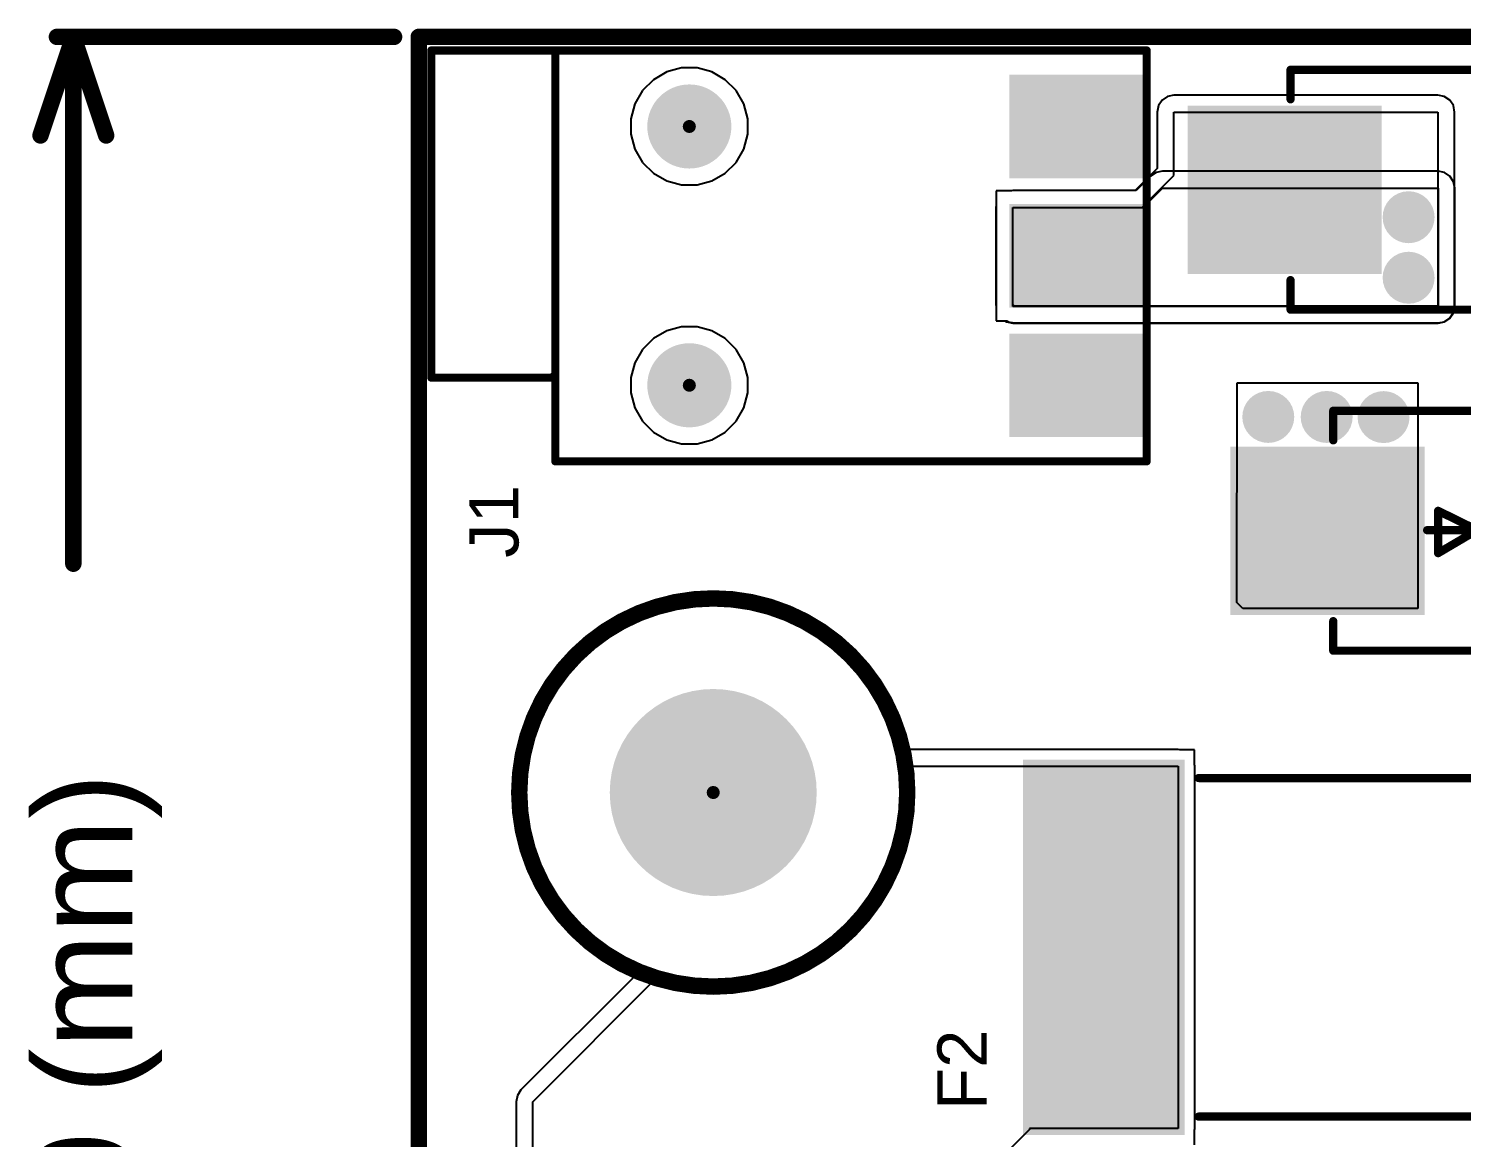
# Model space of a CAD drawing. Header units: inches. Extents: x -0.24 to 5.71, y -0.19 to 1.19.
# Drawn here: x -0.237 to 0.635, y 0.518 to 1.193 of the extents above; entities that cross this region are included whole.
import ezdxf

# ---------------------------------------------------------------- set-up
doc = ezdxf.new("R2010")
doc.units = ezdxf.units.IN
doc.header["$MEASUREMENT"] = 0
for name, color, linetype in [('Board Outline', 216, 'Continuous'), ('Bottom Layer', 5, 'Continuous'), ('Bottom Solder', 6, 'Continuous'), ('Multi-Layer', 9, 'Continuous'), ('Pad Holes', 156, 'Continuous'), ('Top Layer', 1, 'Continuous'), ('Top Overlay', 2, 'Continuous'), ('Top Paste', 8, 'Continuous'), ('Top Solder', 216, 'Continuous'), ('Via Holes', 16, 'Continuous')]:
    doc.layers.add(name, color=color, linetype=linetype)
doc.styles.add('Arial', font='', dxfattribs={"height": 0.2})
doc.styles.get('Arial').set_extended_font_data('Arial')

# ---------------------------------------------------------------- blocks, each defined once
blk = doc.blocks.new('DC_003A_3_5A_1_3_2')
at = {"layer": 'Bottom Layer'}
for points in [[(0.07875, 0.04921), (0.07875, 0.10827), (0.15749, 0.10827), (0.15749, 0.04921)], [(0.07875, -0.02953), (0.07875, 0.02953), (0.15749, 0.02953), (0.15749, -0.02953)], [(0.07875, -0.10827), (0.07875, -0.04921), (0.15749, -0.04921), (0.15749, -0.10827)]]:
    blk.add_hatch(color=5, dxfattribs=at).paths.add_polyline_path(points)
at = {"layer": 'Bottom Solder'}
for points in [[(0.07678, 0.04724), (0.07678, 0.11024), (0.15946, 0.11024), (0.15946, 0.04724)], [(0.07678, -0.0315), (0.07678, 0.0315), (0.15946, 0.0315), (0.15946, -0.0315)], [(0.07678, -0.11024), (0.07678, -0.04724), (0.15946, -0.04724), (0.15946, -0.11024)]]:
    blk.add_hatch(color=6, dxfattribs=at).paths.add_polyline_path(points)
h = blk.add_hatch(color=6, dxfattribs=at)
edge = h.paths.add_edge_path()
edge.add_arc((-0.11811, 0.07874), 0.004, 0, 360)
h = blk.add_hatch(color=6, dxfattribs=at)
edge = h.paths.add_edge_path()
edge.add_arc((-0.11811, -0.07874), 0.004, 0, 360)
at = {"layer": 'Multi-Layer'}
for points in [[(0.07875, 0.04921), (0.07875, 0.10827), (0.15749, 0.10827), (0.15749, 0.04921)], [(0.07875, -0.02953), (0.07875, 0.02953), (0.15749, 0.02953), (0.15749, -0.02953)], [(0.07875, -0.10827), (0.07875, -0.04921), (0.15749, -0.04921), (0.15749, -0.10827)]]:
    blk.add_hatch(color=9, dxfattribs=at).paths.add_polyline_path(points)
at = {"layer": 'Pad Holes'}
h = blk.add_hatch(color=7, dxfattribs=at)
edge = h.paths.add_edge_path()
edge.add_arc((-0.11811, 0.07874), 0.02559, 0, 360)
for points in [[(0.14173, 0.06299), (0.09449, 0.06299), (0.09449, 0.09449), (0.14173, 0.09449)], [(0.14173, -0.01575), (0.09449, -0.01575), (0.09449, 0.01575), (0.14173, 0.01575)], [(0.14173, -0.09449), (0.09449, -0.09449), (0.09449, -0.06299), (0.14173, -0.06299)]]:
    blk.add_hatch(color=7, dxfattribs=at).paths.add_polyline_path(points)
h = blk.add_hatch(color=7, dxfattribs=at)
edge = h.paths.add_edge_path()
edge.add_arc((-0.11811, -0.07874), 0.02559, 0, 360)
at = {"layer": 'Top Layer'}
for points in [[(0.07875, 0.04921), (0.07875, 0.10827), (0.15749, 0.10827), (0.15749, 0.04921)], [(0.07875, -0.02953), (0.07875, 0.02953), (0.15749, 0.02953), (0.15749, -0.02953)], [(0.07875, -0.10827), (0.07875, -0.04921), (0.15749, -0.04921), (0.15749, -0.10827)]]:
    blk.add_hatch(color=1, dxfattribs=at).paths.add_polyline_path(points)
at = {"layer": 'Top Solder'}
for points in [[(0.07678, 0.04724), (0.07678, 0.11024), (0.15946, 0.11024), (0.15946, 0.04724)], [(0.07678, -0.0315), (0.07678, 0.0315), (0.15946, 0.0315), (0.15946, -0.0315)], [(0.07678, -0.11024), (0.07678, -0.04724), (0.15946, -0.04724), (0.15946, -0.11024)]]:
    blk.add_hatch(color=216, dxfattribs=at).paths.add_polyline_path(points)
h = blk.add_hatch(color=216, dxfattribs=at)
edge = h.paths.add_edge_path()
edge.add_arc((-0.11811, 0.07874), 0.004, 0, 360)
h = blk.add_hatch(color=216, dxfattribs=at)
edge = h.paths.add_edge_path()
edge.add_arc((-0.11811, -0.07874), 0.004, 0, 360)
at = {"layer": 'Top Overlay'}
for points in [[(-0.27518, 0.125, 0.005, 0.005, 0), (0.16031, 0.125, 0.005, 0.005, 0)], [(-0.27518, -0.07408, 0.005, 0.005, 0), (-0.27518, 0.125, 0.005, 0.005, 0)], [(-0.19969, -0.125, 0.005, 0.005, 0), (-0.19969, 0.125, 0.005, 0.005, 0)], [(0.16031, -0.125, 0.005, 0.005, 0), (0.16031, 0.125, 0.005, 0.005, 0)], [(-0.27518, -0.07408, 0.005, 0.005, 0), (-0.20185, -0.07408, 0.005, 0.005, 0)], [(-0.20185, -0.07408, 0.005, 0.005, 0), (-0.20148, -0.07371, 0.005, 0.005, 0)], [(-0.19969, -0.125, 0.005, 0.005, 0), (0.16031, -0.125, 0.005, 0.005, 0)]]:
    blk.add_lwpolyline(points, format="xyseb", dxfattribs=at)
for points in [[(-0.27643, 0.125, 0.0025, 0.0025, 1), (-0.27393, 0.125, 0.0025, 0.0025, 1)], [(-0.27643, 0.125, 0.0025, 0.0025, 1), (-0.27393, 0.125, 0.0025, 0.0025, 1)], [(-0.20094, 0.125, 0.0025, 0.0025, 1), (-0.19844, 0.125, 0.0025, 0.0025, 1)], [(0.15906, 0.125, 0.0025, 0.0025, 1), (0.16156, 0.125, 0.0025, 0.0025, 1)], [(0.15906, 0.125, 0.0025, 0.0025, 1), (0.16156, 0.125, 0.0025, 0.0025, 1)], [(-0.27643, -0.07408, 0.0025, 0.0025, 1), (-0.27393, -0.07408, 0.0025, 0.0025, 1)], [(-0.27643, -0.07408, 0.0025, 0.0025, 1), (-0.27393, -0.07408, 0.0025, 0.0025, 1)], [(-0.2031, -0.07408, 0.0025, 0.0025, 1), (-0.2006, -0.07408, 0.0025, 0.0025, 1)], [(-0.2031, -0.07408, 0.0025, 0.0025, 1), (-0.2006, -0.07408, 0.0025, 0.0025, 1)], [(-0.20273, -0.07371, 0.0025, 0.0025, 1), (-0.20023, -0.07371, 0.0025, 0.0025, 1)], [(-0.20094, -0.125, 0.0025, 0.0025, 1), (-0.19844, -0.125, 0.0025, 0.0025, 1)], [(-0.20094, -0.125, 0.0025, 0.0025, 1), (-0.19844, -0.125, 0.0025, 0.0025, 1)], [(0.15906, -0.125, 0.0025, 0.0025, 1), (0.16156, -0.125, 0.0025, 0.0025, 1)], [(0.15906, -0.125, 0.0025, 0.0025, 1), (0.16156, -0.125, 0.0025, 0.0025, 1)]]:
    blk.add_lwpolyline(points, format="xyseb", close=True, dxfattribs=at)
blk = doc.blocks.new('F____2920_3')
at = {"layer": 'Top Layer'}
for points in [[(-0.19094, 0.11024), (-0.10039, 0.11024), (-0.10039, -0.11024), (-0.19094, -0.11024)], [(0.10039, 0.11024), (0.19094, 0.11024), (0.19094, -0.11024), (0.10039, -0.11024)]]:
    blk.add_hatch(color=1, dxfattribs=at).paths.add_polyline_path(points)
at = {"layer": 'Top Paste'}
for points in [[(-0.19094, 0.11024), (-0.10039, 0.11024), (-0.10039, -0.11024), (-0.19094, -0.11024)], [(0.10039, 0.11024), (0.19094, 0.11024), (0.19094, -0.11024), (0.10039, -0.11024)]]:
    blk.add_hatch(color=8, dxfattribs=at).paths.add_polyline_path(points)
at = {"layer": 'Top Solder'}
for points in [[(-0.19494, 0.11424), (-0.09639, 0.11424), (-0.09639, -0.11424), (-0.19494, -0.11424)], [(0.09639, 0.11424), (0.19494, 0.11424), (0.19494, -0.11424), (0.09639, -0.11424)]]:
    blk.add_hatch(color=216, dxfattribs=at).paths.add_polyline_path(points)
at = {"layer": 'Top Overlay'}
for points in [[(0.088, 0.103, 0.005, 0.005, 0), (-0.086, 0.103, 0.005, 0.005, 0)], [(0.088, -0.103, 0.005, 0.005, 0), (-0.086, -0.103, 0.005, 0.005, 0)]]:
    blk.add_lwpolyline(points, format="xyseb", dxfattribs=at)
for points in [[(-0.08725, 0.103, 0.0025, 0.0025, 1), (-0.08475, 0.103, 0.0025, 0.0025, 1)], [(0.08675, 0.103, 0.0025, 0.0025, 1), (0.08925, 0.103, 0.0025, 0.0025, 1)], [(-0.08725, -0.103, 0.0025, 0.0025, 1), (-0.08475, -0.103, 0.0025, 0.0025, 1)], [(0.08675, -0.103, 0.0025, 0.0025, 1), (0.08925, -0.103, 0.0025, 0.0025, 1)]]:
    blk.add_lwpolyline(points, format="xyseb", close=True, dxfattribs=at)
blk = doc.blocks.new('SMB__5')
at = {"layer": 'Top Layer'}
for points in [[(-0.14567, -0.04724), (-0.14567, 0.04724), (-0.03543, 0.04724), (-0.03543, -0.04724)], [(0.03543, -0.04724), (0.03543, 0.04724), (0.14567, 0.04724), (0.14567, -0.04724)]]:
    blk.add_hatch(color=1, dxfattribs=at).paths.add_polyline_path(points)
at = {"layer": 'Top Overlay'}
for points in [[(0.102, 0.049), (0.19, 0.049), (0.19, 0.075), (0.102, 0.075)], [(0.147, -0.065), (0.19, -0.065), (0.19, 0.053), (0.147, 0.053)], [(0.102, -0.075), (0.19, -0.075), (0.19, -0.049), (0.102, -0.049)]]:
    blk.add_hatch(color=2, dxfattribs=at).paths.add_polyline_path(points)
at = {"layer": 'Top Paste'}
for points in [[(-0.14567, -0.04724), (-0.14567, 0.04724), (-0.03543, 0.04724), (-0.03543, -0.04724)], [(0.03543, -0.04724), (0.03543, 0.04724), (0.14567, 0.04724), (0.14567, -0.04724)]]:
    blk.add_hatch(color=8, dxfattribs=at).paths.add_polyline_path(points)
at = {"layer": 'Top Solder'}
for points in [[(-0.14967, -0.05124), (-0.14967, 0.05124), (-0.03143, 0.05124), (-0.03143, -0.05124)], [(0.03143, -0.05124), (0.03143, 0.05124), (0.14967, 0.05124), (0.14967, -0.05124)]]:
    blk.add_hatch(color=216, dxfattribs=at).paths.add_polyline_path(points)
at = {"layer": 'Top Overlay'}
for points in [[(-0.087, 0.073, 0.005, 0.005, 0), (0.102, 0.073, 0.005, 0.005, 0)], [(-0.087, 0.055, 0.005, 0.005, 0), (-0.087, 0.073, 0.005, 0.005, 0)], [(-0.087, -0.073, 0.005, 0.005, 0), (-0.087, -0.055, 0.005, 0.005, 0)], [(-0.087, -0.073, 0.005, 0.005, 0), (0.102, -0.073, 0.005, 0.005, 0)]]:
    blk.add_lwpolyline(points, format="xyseb", dxfattribs=at)
for points in [[(-0.08825, 0.073, 0.0025, 0.0025, 1), (-0.08575, 0.073, 0.0025, 0.0025, 1)], [(-0.08825, 0.073, 0.0025, 0.0025, 1), (-0.08575, 0.073, 0.0025, 0.0025, 1)], [(0.10075, 0.073, 0.0025, 0.0025, 1), (0.10325, 0.073, 0.0025, 0.0025, 1)], [(-0.08825, 0.055, 0.0025, 0.0025, 1), (-0.08575, 0.055, 0.0025, 0.0025, 1)], [(-0.08825, -0.055, 0.0025, 0.0025, 1), (-0.08575, -0.055, 0.0025, 0.0025, 1)], [(-0.08825, -0.073, 0.0025, 0.0025, 1), (-0.08575, -0.073, 0.0025, 0.0025, 1)], [(-0.08825, -0.073, 0.0025, 0.0025, 1), (-0.08575, -0.073, 0.0025, 0.0025, 1)], [(0.10075, -0.073, 0.0025, 0.0025, 1), (0.10325, -0.073, 0.0025, 0.0025, 1)]]:
    blk.add_lwpolyline(points, format="xyseb", close=True, dxfattribs=at)
blk = doc.blocks.new('SMB_B__D___________55')
at = {"layer": 'Top Layer'}
for points in [[(-0.14567, -0.04724), (-0.14567, 0.04724), (-0.03543, 0.04724), (-0.03543, -0.04724)], [(0.03543, -0.04724), (0.03543, 0.04724), (0.14567, 0.04724), (0.14567, -0.04724)]]:
    blk.add_hatch(color=1, dxfattribs=at).paths.add_polyline_path(points)
at = {"layer": 'Top Paste'}
for points in [[(-0.14567, -0.04724), (-0.14567, 0.04724), (-0.03543, 0.04724), (-0.03543, -0.04724)], [(0.03543, -0.04724), (0.03543, 0.04724), (0.14567, 0.04724), (0.14567, -0.04724)]]:
    blk.add_hatch(color=8, dxfattribs=at).paths.add_polyline_path(points)
at = {"layer": 'Top Solder'}
for points in [[(-0.14967, -0.05124), (-0.14967, 0.05124), (-0.03143, 0.05124), (-0.03143, -0.05124)], [(0.03143, -0.05124), (0.03143, 0.05124), (0.14967, 0.05124), (0.14967, -0.05124)]]:
    blk.add_hatch(color=216, dxfattribs=at).paths.add_polyline_path(points)
at = {"layer": 'Top Overlay'}
for points in [[(-0.087, 0.073, 0.005, 0.005, 0), (0.094, 0.073, 0.005, 0.005, 0)], [(-0.087, 0.055, 0.005, 0.005, 0), (-0.087, 0.073, 0.005, 0.005, 0)], [(0.0941, 0.055, 0.005, 0.005, 0), (0.0941, 0.073, 0.005, 0.005, 0)], [(0, 0.00075, 0.005, 0.005, 0), (0, 0.01575, 0.005, 0.005, 0)], [(-0.02315, 0.01213, 0.005, 0.005, 0), (0, 0.00075, 0.005, 0.005, 0)], [(-0.02315, -0.01364, 0.005, 0.005, 0), (-0.02315, 0.01213, 0.005, 0.005, 0)], [(0, 0.00075, 0.005, 0.005, 0), (0.02252, 0.01252, 0.005, 0.005, 0)], [(0.02252, -0.0111, 0.005, 0.005, 0), (0.02252, 0.01252, 0.005, 0.005, 0)], [(-0.02984, 0.00032, 0.005, 0.005, 0), (0.02882, 0.00032, 0.005, 0.005, 0)], [(-0.02315, -0.01364, 0.005, 0.005, 0), (0.00065, 0.00038, 0.005, 0.005, 0)], [(0, -0.01425, 0.005, 0.005, 0), (0, 0.00075, 0.005, 0.005, 0)], [(0.00065, 0.00038, 0.005, 0.005, 0), (0.02134, -0.0111, 0.005, 0.005, 0)], [(-0.087, -0.073, 0.005, 0.005, 0), (-0.087, -0.055, 0.005, 0.005, 0)], [(0.0941, -0.073, 0.005, 0.005, 0), (0.0941, -0.055, 0.005, 0.005, 0)], [(-0.087, -0.073, 0.005, 0.005, 0), (0.094, -0.073, 0.005, 0.005, 0)]]:
    blk.add_lwpolyline(points, format="xyseb", dxfattribs=at)
for points in [[(-0.08825, 0.073, 0.0025, 0.0025, 1), (-0.08575, 0.073, 0.0025, 0.0025, 1)], [(-0.08825, 0.073, 0.0025, 0.0025, 1), (-0.08575, 0.073, 0.0025, 0.0025, 1)], [(0.09275, 0.073, 0.0025, 0.0025, 1), (0.09525, 0.073, 0.0025, 0.0025, 1)], [(0.09285, 0.073, 0.0025, 0.0025, 1), (0.09535, 0.073, 0.0025, 0.0025, 1)], [(-0.08825, 0.055, 0.0025, 0.0025, 1), (-0.08575, 0.055, 0.0025, 0.0025, 1)], [(0.09285, 0.055, 0.0025, 0.0025, 1), (0.09535, 0.055, 0.0025, 0.0025, 1)], [(-0.00125, 0.01575, 0.0025, 0.0025, 1), (0.00125, 0.01575, 0.0025, 0.0025, 1)], [(-0.0244, 0.01213, 0.0025, 0.0025, 1), (-0.0219, 0.01213, 0.0025, 0.0025, 1)], [(-0.0244, 0.01213, 0.0025, 0.0025, 1), (-0.0219, 0.01213, 0.0025, 0.0025, 1)], [(0.02127, 0.01252, 0.0025, 0.0025, 1), (0.02377, 0.01252, 0.0025, 0.0025, 1)], [(0.02127, 0.01252, 0.0025, 0.0025, 1), (0.02377, 0.01252, 0.0025, 0.0025, 1)], [(-0.03109, 0.00032, 0.0025, 0.0025, 1), (-0.02859, 0.00032, 0.0025, 0.0025, 1)], [(-0.00125, 0.00075, 0.0025, 0.0025, 1), (0.00125, 0.00075, 0.0025, 0.0025, 1)], [(-0.00125, 0.00075, 0.0025, 0.0025, 1), (0.00125, 0.00075, 0.0025, 0.0025, 1)], [(-0.00125, 0.00075, 0.0025, 0.0025, 1), (0.00125, 0.00075, 0.0025, 0.0025, 1)], [(-0.00125, 0.00075, 0.0025, 0.0025, 1), (0.00125, 0.00075, 0.0025, 0.0025, 1)], [(-0.0006, 0.00038, 0.0025, 0.0025, 1), (0.0019, 0.00038, 0.0025, 0.0025, 1)], [(-0.0006, 0.00038, 0.0025, 0.0025, 1), (0.0019, 0.00038, 0.0025, 0.0025, 1)], [(0.02757, 0.00032, 0.0025, 0.0025, 1), (0.03007, 0.00032, 0.0025, 0.0025, 1)], [(0.02009, -0.0111, 0.0025, 0.0025, 1), (0.02259, -0.0111, 0.0025, 0.0025, 1)], [(0.02127, -0.0111, 0.0025, 0.0025, 1), (0.02377, -0.0111, 0.0025, 0.0025, 1)], [(-0.0244, -0.01364, 0.0025, 0.0025, 1), (-0.0219, -0.01364, 0.0025, 0.0025, 1)], [(-0.0244, -0.01364, 0.0025, 0.0025, 1), (-0.0219, -0.01364, 0.0025, 0.0025, 1)], [(-0.00125, -0.01425, 0.0025, 0.0025, 1), (0.00125, -0.01425, 0.0025, 0.0025, 1)], [(-0.08825, -0.055, 0.0025, 0.0025, 1), (-0.08575, -0.055, 0.0025, 0.0025, 1)], [(0.09285, -0.055, 0.0025, 0.0025, 1), (0.09535, -0.055, 0.0025, 0.0025, 1)], [(-0.08825, -0.073, 0.0025, 0.0025, 1), (-0.08575, -0.073, 0.0025, 0.0025, 1)], [(-0.08825, -0.073, 0.0025, 0.0025, 1), (-0.08575, -0.073, 0.0025, 0.0025, 1)], [(0.09275, -0.073, 0.0025, 0.0025, 1), (0.09525, -0.073, 0.0025, 0.0025, 1)], [(0.09285, -0.073, 0.0025, 0.0025, 1), (0.09535, -0.073, 0.0025, 0.0025, 1)]]:
    blk.add_lwpolyline(points, format="xyseb", close=True, dxfattribs=at)

msp = doc.modelspace()

# ---------------------------------------------------------------- hatches: boundary and pattern name
at = {"layer": 'Bottom Layer'}
h = msp.add_hatch(color=5, dxfattribs=at)
edge = h.paths.add_edge_path()
edge.add_arc((0.60288, 1.07827), 0.01181, 0, 360)
h = msp.add_hatch(color=5, dxfattribs=at)
edge = h.paths.add_edge_path()
edge.add_arc((0.60288, 1.04145), 0.01181, 0, 360)
h = msp.add_hatch(color=5, dxfattribs=at)
edge = h.paths.add_edge_path()
edge.add_arc((0.51745, 0.95674), 0.01181, 0, 360)
h = msp.add_hatch(color=5, dxfattribs=at)
edge = h.paths.add_edge_path()
edge.add_arc((0.553, 0.95674), 0.01181, 0, 360)
h = msp.add_hatch(color=5, dxfattribs=at)
edge = h.paths.add_edge_path()
edge.add_arc((0.58762, 0.95665), 0.01181, 0, 360)
at = {"layer": 'Bottom Solder'}
h = msp.add_hatch(color=6, dxfattribs=at)
edge = h.paths.add_edge_path()
edge.add_arc((0.60288, 1.07827), 0.01581, 0, 360)
h = msp.add_hatch(color=6, dxfattribs=at)
edge = h.paths.add_edge_path()
edge.add_arc((0.60288, 1.04145), 0.01581, 0, 360)
h = msp.add_hatch(color=6, dxfattribs=at)
edge = h.paths.add_edge_path()
edge.add_arc((0.51745, 0.95674), 0.01581, 0, 360)
h = msp.add_hatch(color=6, dxfattribs=at)
edge = h.paths.add_edge_path()
edge.add_arc((0.553, 0.95674), 0.01581, 0, 360)
h = msp.add_hatch(color=6, dxfattribs=at)
edge = h.paths.add_edge_path()
edge.add_arc((0.58762, 0.95665), 0.01581, 0, 360)
h = msp.add_hatch(color=6, dxfattribs=at)
edge = h.paths.add_edge_path()
edge.add_arc((0.17956, 0.7282), 0.004, 0, 360)
at = {"layer": 'Pad Holes'}
h = msp.add_hatch(color=7, dxfattribs=at)
edge = h.paths.add_edge_path()
edge.add_arc((0.17956, 0.7282), 0.06299, 0, 360)
at = {"layer": 'Top Layer'}
h = msp.add_hatch(color=1, dxfattribs=at)
edge = h.paths.add_edge_path()
edge.add_arc((0.60288, 1.07827), 0.01181, 0, 360)
h = msp.add_hatch(color=1, dxfattribs=at)
edge = h.paths.add_edge_path()
edge.add_arc((0.60288, 1.04145), 0.01181, 0, 360)
h = msp.add_hatch(color=1, dxfattribs=at)
edge = h.paths.add_edge_path()
edge.add_arc((0.51745, 0.95674), 0.01181, 0, 360)
h = msp.add_hatch(color=1, dxfattribs=at)
edge = h.paths.add_edge_path()
edge.add_arc((0.553, 0.95674), 0.01181, 0, 360)
h = msp.add_hatch(color=1, dxfattribs=at)
edge = h.paths.add_edge_path()
edge.add_arc((0.58762, 0.95665), 0.01181, 0, 360)
at = {"layer": 'Top Solder'}
h = msp.add_hatch(color=216, dxfattribs=at)
edge = h.paths.add_edge_path()
edge.add_arc((0.60288, 1.07827), 0.01581, 0, 360)
h = msp.add_hatch(color=216, dxfattribs=at)
edge = h.paths.add_edge_path()
edge.add_arc((0.60288, 1.04145), 0.01581, 0, 360)
h = msp.add_hatch(color=216, dxfattribs=at)
edge = h.paths.add_edge_path()
edge.add_arc((0.51745, 0.95674), 0.01581, 0, 360)
h = msp.add_hatch(color=216, dxfattribs=at)
edge = h.paths.add_edge_path()
edge.add_arc((0.553, 0.95674), 0.01581, 0, 360)
h = msp.add_hatch(color=216, dxfattribs=at)
edge = h.paths.add_edge_path()
edge.add_arc((0.58762, 0.95665), 0.01581, 0, 360)
h = msp.add_hatch(color=216, dxfattribs=at)
edge = h.paths.add_edge_path()
edge.add_arc((0.17956, 0.7282), 0.004, 0, 360)
at = {"layer": 'Via Holes'}
h = msp.add_hatch(color=7, dxfattribs=at)
edge = h.paths.add_edge_path()
edge.add_arc((0.60288, 1.07827), 0.00591, 0, 360)
h = msp.add_hatch(color=7, dxfattribs=at)
edge = h.paths.add_edge_path()
edge.add_arc((0.60288, 1.04145), 0.00591, 0, 360)
h = msp.add_hatch(color=7, dxfattribs=at)
edge = h.paths.add_edge_path()
edge.add_arc((0.51745, 0.95674), 0.00591, 0, 360)
h = msp.add_hatch(color=7, dxfattribs=at)
edge = h.paths.add_edge_path()
edge.add_arc((0.553, 0.95674), 0.00591, 0, 360)
h = msp.add_hatch(color=7, dxfattribs=at)
edge = h.paths.add_edge_path()
edge.add_arc((0.58762, 0.95665), 0.00591, 0, 360)

# ---------------------------------------------------------------- linework, layer by layer
at = {"layer": 'Board Outline'}
for points in [[(0.00026, 1.188, 0.01, 0.01, 0), (0.00026, 0.007, 0.01, 0.01, 0)], [(0.00026, 1.188, 0.01, 0.01, 0), (5.709, 1.188, 0.01, 0.01, 0)], [(0.00026, 1.188, 0.008, 0.008, 0), (5.709, 1.188, 0.008, 0.008, 0)], [(0.00026, 1.188, 0.008, 0.008, 0), (0.00026, 0.007, 0.008, 0.008, 0)]]:
    msp.add_lwpolyline(points, format="xyseb", dxfattribs=at)
for points in [[(-0.00224, 1.188, 0.005, 0.005, 1), (0.00276, 1.188, 0.005, 0.005, 1)], [(-0.00224, 1.188, 0.005, 0.005, 1), (0.00276, 1.188, 0.005, 0.005, 1)], [(-0.00174, 1.188, 0.004, 0.004, 1), (0.00226, 1.188, 0.004, 0.004, 1)], [(-0.00174, 1.188, 0.004, 0.004, 1), (0.00226, 1.188, 0.004, 0.004, 1)]]:
    msp.add_lwpolyline(points, format="xyseb", close=True, dxfattribs=at)
at = {"layer": 'Bottom Layer'}
for p, q in [((0.00026, 0.007), (0.00026, 1.188)), ((0.00026, 1.188), (5.42971, 1.188)), ((0.16031, 1.16907), (0.15126, 1.16665)), ((0.16969, 1.16907), (0.16031, 1.16907)), ((0.17874, 1.16665), (0.16969, 1.16907)), ((0.14315, 1.16196), (0.13652, 1.15533)), ((0.15126, 1.16665), (0.14315, 1.16196)), ((0.18685, 1.16196), (0.17874, 1.16665)), ((0.19348, 1.15533), (0.18685, 1.16196)), ((0.13652, 1.15533), (0.13183, 1.14722)), ((0.19817, 1.14722), (0.19348, 1.15533)), ((0.13183, 1.14722), (0.12941, 1.13817)), ((0.20059, 1.13817), (0.19817, 1.14722)), ((0.12941, 1.13817), (0.12941, 1.12879)), ((0.20059, 1.12879), (0.20059, 1.13817)), ((0.12941, 1.12879), (0.13183, 1.11974)), ((0.19817, 1.11974), (0.20059, 1.12879)), ((0.13183, 1.11974), (0.13652, 1.11163)), ((0.19348, 1.11163), (0.19817, 1.11974)), ((0.13652, 1.11163), (0.14315, 1.105)), ((0.18685, 1.105), (0.19348, 1.11163)), ((0.14315, 1.105), (0.15126, 1.10031)), ((0.15126, 1.10031), (0.16031, 1.09789)), ((0.16969, 1.09789), (0.17874, 1.10031)), ((0.17874, 1.10031), (0.18685, 1.105)), ((0.44579, 1.10321), (0.43704, 1.09446)), ((0.4491, 1.10542), (0.44579, 1.10321)), ((0.453, 1.1062), (0.4491, 1.10542)), ((0.62085, 1.1062), (0.453, 1.1062)), ((0.62475, 1.10542), (0.62085, 1.1062)), ((0.62806, 1.10321), (0.62475, 1.10542)), ((0.63027, 1.0999), (0.62806, 1.10321)), ((0.63105, 1.096), (0.63027, 1.0999)), ((0.16031, 1.09789), (0.16969, 1.09789)), ((0.36107, 1.09427), (0.35186, 1.09427)), ((0.35186, 1.09427), (0.35186, 1.08441)), ((0.36206, 1.09446), (0.36107, 1.09427)), ((0.43704, 1.09446), (0.36206, 1.09446)), ((0.44127, 1.08427), (0.453, 1.096)), ((0.453, 1.096), (0.62085, 1.096)), ((0.62085, 1.096), (0.62085, 1.024)), ((0.63105, 1.024), (0.63105, 1.096)), ((0.35186, 1.08441), (0.3518, 1.08413)), ((0.3518, 1.08413), (0.3518, 1.08412)), ((0.3518, 1.08412), (0.3518, 1.08412)), ((0.3518, 1.08412), (0.3518, 1.024)), ((0.362, 1.08412), (0.36206, 1.08427)), ((0.362, 1.024), (0.362, 1.08412)), ((0.36206, 1.08427), (0.44127, 1.08427)), ((0.3518, 1.024), (0.35186, 1.02372)), ((0.35186, 1.02372), (0.35186, 1.01521)), ((0.62085, 1.024), (0.362, 1.024)), ((0.63027, 1.0201), (0.63105, 1.024)), ((0.35186, 1.01521), (0.35715, 1.01521)), ((0.35715, 1.01521), (0.3581, 1.01458)), ((0.3581, 1.01458), (0.362, 1.0138)), ((0.362, 1.0138), (0.62085, 1.0138)), ((0.62085, 1.0138), (0.62475, 1.01458)), ((0.62475, 1.01458), (0.62806, 1.01679)), ((0.62806, 1.01679), (0.63027, 1.0201)), ((0.14315, 1.00448), (0.13652, 0.99785)), ((0.15126, 1.00917), (0.14315, 1.00448)), ((0.16031, 1.01159), (0.15126, 1.00917)), ((0.16969, 1.01159), (0.16031, 1.01159)), ((0.17874, 1.00917), (0.16969, 1.01159)), ((0.18685, 1.00448), (0.17874, 1.00917)), ((0.19348, 0.99785), (0.18685, 1.00448)), ((0.13652, 0.99785), (0.13183, 0.98974)), ((0.19817, 0.98974), (0.19348, 0.99785)), ((0.13183, 0.98974), (0.12941, 0.98069)), ((0.20059, 0.98069), (0.19817, 0.98974)), ((0.12941, 0.98069), (0.12941, 0.97131)), ((0.20059, 0.97131), (0.20059, 0.98069)), ((0.12941, 0.97131), (0.13183, 0.96226)), ((0.19817, 0.96226), (0.20059, 0.97131)), ((0.13183, 0.96226), (0.13652, 0.95415)), ((0.19348, 0.95415), (0.19817, 0.96226)), ((0.13652, 0.95415), (0.14315, 0.94752)), ((0.18685, 0.94752), (0.19348, 0.95415)), ((0.14315, 0.94752), (0.15126, 0.94283)), ((0.15126, 0.94283), (0.16031, 0.94041)), ((0.16969, 0.94041), (0.17874, 0.94283)), ((0.17874, 0.94283), (0.18685, 0.94752)), ((0.16031, 0.94041), (0.16969, 0.94041)), ((0.15647, 0.84429), (0.17182, 0.84631)), ((0.17182, 0.84631), (0.15647, 0.84429)), ((0.17182, 0.84631), (0.17956, 0.84631)), ((0.1873, 0.84631), (0.17182, 0.84631)), ((0.17956, 0.84631), (0.1873, 0.84631)), ((0.1873, 0.84631), (0.20265, 0.84429)), ((0.20265, 0.84429), (0.1873, 0.84631)), ((0.12721, 0.83436), (0.14151, 0.84028)), ((0.14151, 0.84028), (0.12721, 0.83436)), ((0.14151, 0.84028), (0.15647, 0.84429)), ((0.15647, 0.84429), (0.14151, 0.84028)), ((0.20265, 0.84429), (0.21761, 0.84028)), ((0.21761, 0.84028), (0.20265, 0.84429)), ((0.21761, 0.84028), (0.23191, 0.83436)), ((0.23191, 0.83436), (0.21761, 0.84028)), ((0.1138, 0.82661), (0.12721, 0.83436)), ((0.12721, 0.83436), (0.1138, 0.82661)), ((0.23191, 0.83436), (0.24532, 0.82661)), ((0.24532, 0.82661), (0.23191, 0.83436)), ((0.10152, 0.81719), (0.1138, 0.82661)), ((0.1138, 0.82661), (0.10152, 0.81719)), ((0.24532, 0.82661), (0.2576, 0.81719)), ((0.2576, 0.81719), (0.24532, 0.82661)), ((0.09057, 0.80624), (0.10152, 0.81719)), ((0.10152, 0.81719), (0.09057, 0.80624)), ((0.2576, 0.81719), (0.26855, 0.80624)), ((0.26855, 0.80624), (0.2576, 0.81719)), ((0.08114, 0.79396), (0.09057, 0.80624)), ((0.09057, 0.80624), (0.08114, 0.79396)), ((0.26855, 0.80624), (0.27798, 0.79396)), ((0.27798, 0.79396), (0.26855, 0.80624)), ((0.0734, 0.78055), (0.08114, 0.79396)), ((0.08114, 0.79396), (0.0734, 0.78055)), ((0.27798, 0.79396), (0.28572, 0.78055)), ((0.28572, 0.78055), (0.27798, 0.79396)), ((0.06748, 0.76625), (0.0734, 0.78055)), ((0.0734, 0.78055), (0.06748, 0.76625)), ((0.28572, 0.78055), (0.29164, 0.76625)), ((0.29164, 0.76625), (0.28572, 0.78055)), ((0.06347, 0.75129), (0.06748, 0.76625)), ((0.06748, 0.76625), (0.06347, 0.75129)), ((0.29164, 0.76625), (0.29565, 0.75129)), ((0.29565, 0.75129), (0.29164, 0.76625)), ((0.06145, 0.73594), (0.06347, 0.75129)), ((0.06347, 0.75129), (0.06145, 0.73594)), ((0.29565, 0.75129), (0.29767, 0.73594)), ((0.29767, 0.73594), (0.29565, 0.75129)), ((0.06145, 0.7282), (0.06145, 0.73594)), ((0.06145, 0.73594), (0.06145, 0.72046)), ((0.29767, 0.73594), (0.29767, 0.7282)), ((0.29767, 0.72046), (0.29767, 0.73594)), ((0.06145, 0.72046), (0.06145, 0.7282)), ((0.29767, 0.7282), (0.29767, 0.72046)), ((0.06347, 0.70511), (0.06145, 0.72046)), ((0.06145, 0.72046), (0.06347, 0.70511)), ((0.29767, 0.72046), (0.29565, 0.70511)), ((0.29565, 0.70511), (0.29767, 0.72046)), ((0.06748, 0.69015), (0.06347, 0.70511)), ((0.06347, 0.70511), (0.06748, 0.69015)), ((0.29565, 0.70511), (0.29164, 0.69015)), ((0.29164, 0.69015), (0.29565, 0.70511)), ((0.0734, 0.67585), (0.06748, 0.69015)), ((0.06748, 0.69015), (0.0734, 0.67585)), ((0.29164, 0.69015), (0.28572, 0.67585)), ((0.28572, 0.67585), (0.29164, 0.69015)), ((0.08114, 0.66244), (0.0734, 0.67585)), ((0.0734, 0.67585), (0.08114, 0.66244)), ((0.28572, 0.67585), (0.27798, 0.66244)), ((0.27798, 0.66244), (0.28572, 0.67585)), ((0.09057, 0.65016), (0.08114, 0.66244)), ((0.08114, 0.66244), (0.09057, 0.65016)), ((0.27798, 0.66244), (0.26855, 0.65016)), ((0.26855, 0.65016), (0.27798, 0.66244)), ((0.10152, 0.63921), (0.09057, 0.65016)), ((0.09057, 0.65016), (0.10152, 0.63921)), ((0.26855, 0.65016), (0.2576, 0.63921)), ((0.2576, 0.63921), (0.26855, 0.65016)), ((0.1138, 0.62978), (0.10152, 0.63921)), ((0.10152, 0.63921), (0.1138, 0.62978)), ((0.2576, 0.63921), (0.24532, 0.62978)), ((0.24532, 0.62978), (0.2576, 0.63921)), ((0.12721, 0.62204), (0.1138, 0.62978)), ((0.1138, 0.62978), (0.12721, 0.62204)), ((0.24532, 0.62978), (0.23191, 0.62204)), ((0.23191, 0.62204), (0.24532, 0.62978)), ((0.14151, 0.61612), (0.12721, 0.62204)), ((0.12721, 0.62204), (0.14151, 0.61612)), ((0.23191, 0.62204), (0.21761, 0.61612)), ((0.21761, 0.61612), (0.23191, 0.62204)), ((0.15647, 0.61211), (0.14151, 0.61612)), ((0.14151, 0.61612), (0.15647, 0.61211)), ((0.17182, 0.61009), (0.15647, 0.61211)), ((0.15647, 0.61211), (0.17182, 0.61009)), ((0.20265, 0.61211), (0.1873, 0.61009)), ((0.1873, 0.61009), (0.20265, 0.61211)), ((0.21761, 0.61612), (0.20265, 0.61211)), ((0.20265, 0.61211), (0.21761, 0.61612)), ((0.17956, 0.61009), (0.17182, 0.61009)), ((0.17182, 0.61009), (0.1873, 0.61009)), ((0.17956, 0.61009), (0.17956, 0.61009)), ((0.1873, 0.61009), (0.17956, 0.61009))]:
    msp.add_line(p, q, dxfattribs=at)
at = {"layer": 'Top Layer'}
for p, q in [((0.00026, 0.007), (0.00026, 1.188)), ((0.00026, 1.188), (5.42971, 1.188)), ((0.16031, 1.16907), (0.15126, 1.16665)), ((0.16969, 1.16907), (0.16031, 1.16907)), ((0.17874, 1.16665), (0.16969, 1.16907)), ((0.14315, 1.16196), (0.13652, 1.15533)), ((0.15126, 1.16665), (0.14315, 1.16196)), ((0.18685, 1.16196), (0.17874, 1.16665)), ((0.19348, 1.15533), (0.18685, 1.16196)), ((0.13652, 1.15533), (0.13183, 1.14722)), ((0.19817, 1.14722), (0.19348, 1.15533)), ((0.4561, 1.15166), (0.45279, 1.14945)), ((0.46, 1.15244), (0.4561, 1.15166)), ((0.62072, 1.15244), (0.46, 1.15244)), ((0.62462, 1.15166), (0.62072, 1.15244)), ((0.62793, 1.14945), (0.62462, 1.15166)), ((0.13183, 1.14722), (0.12941, 1.13817)), ((0.20059, 1.13817), (0.19817, 1.14722)), ((0.45058, 1.14615), (0.4498, 1.14224)), ((0.45279, 1.14945), (0.45058, 1.14615)), ((0.63014, 1.14615), (0.62793, 1.14945)), ((0.63091, 1.14224), (0.63014, 1.14615)), ((0.12941, 1.13817), (0.12941, 1.12879)), ((0.20059, 1.12879), (0.20059, 1.13817)), ((0.4498, 1.14224), (0.4498, 1.1079)), ((0.46, 1.10367), (0.46, 1.14224)), ((0.46, 1.14224), (0.62072, 1.14224)), ((0.62072, 1.14224), (0.62072, 1.02413)), ((0.63091, 1.02413), (0.63091, 1.14224)), ((0.12941, 1.12879), (0.13183, 1.11974)), ((0.19817, 1.11974), (0.20059, 1.12879)), ((0.13183, 1.11974), (0.13652, 1.11163)), ((0.19348, 1.11163), (0.19817, 1.11974)), ((0.13652, 1.11163), (0.14315, 1.105)), ((0.18685, 1.105), (0.19348, 1.11163)), ((0.4498, 1.1079), (0.44339, 1.10148)), ((0.14315, 1.105), (0.15126, 1.10031)), ((0.15126, 1.10031), (0.16031, 1.09789)), ((0.16969, 1.09789), (0.17874, 1.10031)), ((0.17874, 1.10031), (0.18685, 1.105)), ((0.44307, 1.10116), (0.43637, 1.09446)), ((0.44326, 1.10129), (0.44307, 1.10116)), ((0.44339, 1.10148), (0.44326, 1.10129)), ((0.4506, 1.09427), (0.46, 1.10367)), ((0.16031, 1.09789), (0.16969, 1.09789)), ((0.36087, 1.09427), (0.35186, 1.09427)), ((0.35186, 1.09427), (0.35186, 1.08528)), ((0.36185, 1.09446), (0.36087, 1.09427)), ((0.43637, 1.09446), (0.36185, 1.09446)), ((0.4406, 1.08427), (0.45028, 1.09395)), ((0.45028, 1.09395), (0.4506, 1.09395)), ((0.4506, 1.09395), (0.4506, 1.09427)), ((0.35186, 1.08528), (0.35166, 1.08427)), ((0.35166, 1.08427), (0.35166, 1.02521)), ((0.36185, 1.02521), (0.36185, 1.08427)), ((0.36185, 1.08427), (0.4406, 1.08427)), ((0.35166, 1.02521), (0.35186, 1.0242)), ((0.35186, 1.0242), (0.35186, 1.01521)), ((0.36294, 1.02413), (0.36185, 1.02521)), ((0.62072, 1.02413), (0.36294, 1.02413)), ((0.63014, 1.02023), (0.63091, 1.02413)), ((0.35186, 1.01521), (0.35828, 1.01521)), ((0.35828, 1.01521), (0.35904, 1.01471)), ((0.35904, 1.01471), (0.36294, 1.01393)), ((0.36294, 1.01393), (0.62072, 1.01393)), ((0.62072, 1.01393), (0.62462, 1.01471)), ((0.62462, 1.01471), (0.62793, 1.01692)), ((0.62793, 1.01692), (0.63014, 1.02023)), ((0.14315, 1.00448), (0.13652, 0.99785)), ((0.15126, 1.00917), (0.14315, 1.00448)), ((0.16031, 1.01159), (0.15126, 1.00917)), ((0.16969, 1.01159), (0.16031, 1.01159)), ((0.17874, 1.00917), (0.16969, 1.01159)), ((0.18685, 1.00448), (0.17874, 1.00917)), ((0.19348, 0.99785), (0.18685, 1.00448)), ((0.13652, 0.99785), (0.13183, 0.98974)), ((0.19817, 0.98974), (0.19348, 0.99785)), ((0.13183, 0.98974), (0.12941, 0.98069)), ((0.20059, 0.98069), (0.19817, 0.98974)), ((0.12941, 0.98069), (0.12941, 0.97131)), ((0.20059, 0.97131), (0.20059, 0.98069)), ((0.49833, 0.84379), (0.49845, 0.97749)), ((0.49845, 0.97749), (0.60845, 0.97749)), ((0.60845, 0.97749), (0.60845, 0.93485)), ((0.12941, 0.97131), (0.13183, 0.96226)), ((0.19817, 0.96226), (0.20059, 0.97131)), ((0.13183, 0.96226), (0.13652, 0.95415)), ((0.19348, 0.95415), (0.19817, 0.96226)), ((0.13652, 0.95415), (0.14315, 0.94752)), ((0.18685, 0.94752), (0.19348, 0.95415)), ((0.14315, 0.94752), (0.15126, 0.94283)), ((0.15126, 0.94283), (0.16031, 0.94041)), ((0.16969, 0.94041), (0.17874, 0.94283)), ((0.17874, 0.94283), (0.18685, 0.94752)), ((0.16031, 0.94041), (0.16969, 0.94041)), ((0.60845, 0.93485), (0.60857, 0.93474)), ((0.60857, 0.93474), (0.60857, 0.84025)), ((0.15647, 0.84429), (0.17182, 0.84631)), ((0.17182, 0.84631), (0.15647, 0.84429)), ((0.17182, 0.84631), (0.17956, 0.84631)), ((0.1873, 0.84631), (0.17182, 0.84631)), ((0.17956, 0.84631), (0.1873, 0.84631)), ((0.1873, 0.84631), (0.20265, 0.84429)), ((0.20265, 0.84429), (0.1873, 0.84631)), ((0.12721, 0.83436), (0.14151, 0.84028)), ((0.14151, 0.84028), (0.12721, 0.83436)), ((0.14151, 0.84028), (0.15647, 0.84429)), ((0.15647, 0.84429), (0.14151, 0.84028)), ((0.20265, 0.84429), (0.21761, 0.84028)), ((0.21761, 0.84028), (0.20265, 0.84429)), ((0.21761, 0.84028), (0.23191, 0.83436)), ((0.23191, 0.83436), (0.21761, 0.84028)), ((0.50187, 0.84025), (0.49833, 0.84379)), ((0.60857, 0.84025), (0.50187, 0.84025)), ((0.1138, 0.82661), (0.12721, 0.83436)), ((0.12721, 0.83436), (0.1138, 0.82661)), ((0.23191, 0.83436), (0.24532, 0.82661)), ((0.24532, 0.82661), (0.23191, 0.83436)), ((0.10152, 0.81719), (0.1138, 0.82661)), ((0.1138, 0.82661), (0.10152, 0.81719)), ((0.24532, 0.82661), (0.2576, 0.81719)), ((0.2576, 0.81719), (0.24532, 0.82661)), ((0.09057, 0.80624), (0.10152, 0.81719)), ((0.10152, 0.81719), (0.09057, 0.80624)), ((0.2576, 0.81719), (0.26855, 0.80624)), ((0.26855, 0.80624), (0.2576, 0.81719)), ((0.08114, 0.79396), (0.09057, 0.80624)), ((0.09057, 0.80624), (0.08114, 0.79396)), ((0.26855, 0.80624), (0.27798, 0.79396)), ((0.27798, 0.79396), (0.26855, 0.80624)), ((0.0734, 0.78055), (0.08114, 0.79396)), ((0.08114, 0.79396), (0.0734, 0.78055)), ((0.27798, 0.79396), (0.28572, 0.78055)), ((0.28572, 0.78055), (0.27798, 0.79396)), ((0.06748, 0.76625), (0.0734, 0.78055)), ((0.0734, 0.78055), (0.06748, 0.76625)), ((0.28572, 0.78055), (0.29164, 0.76625)), ((0.29164, 0.76625), (0.28572, 0.78055)), ((0.06347, 0.75129), (0.06748, 0.76625)), ((0.06748, 0.76625), (0.06347, 0.75129)), ((0.29164, 0.76625), (0.29565, 0.75129)), ((0.29389, 0.75785), (0.29164, 0.76625)), ((0.06145, 0.73594), (0.06347, 0.75129)), ((0.06347, 0.75129), (0.06145, 0.73594)), ((0.29467, 0.75658), (0.29389, 0.75785)), ((0.2997, 0.75441), (0.29467, 0.75658)), ((0.29565, 0.75129), (0.29767, 0.73594)), ((0.30004, 0.75437), (0.2997, 0.75441)), ((0.30037, 0.75443), (0.30004, 0.75437)), ((0.46261, 0.75443), (0.30037, 0.75443)), ((0.46359, 0.75424), (0.46261, 0.75443)), ((0.47261, 0.75424), (0.46359, 0.75424)), ((0.47261, 0.74522), (0.47261, 0.75424)), ((0.29707, 0.74048), (0.30037, 0.74424)), ((0.30037, 0.74424), (0.46261, 0.74424)), ((0.46261, 0.74424), (0.46261, 0.52376)), ((0.4728, 0.74424), (0.47261, 0.74522)), ((0.4728, 0.52376), (0.4728, 0.74424)), ((0.06145, 0.7282), (0.06145, 0.73594)), ((0.06145, 0.73594), (0.06145, 0.72046)), ((0.29767, 0.73594), (0.29707, 0.74048)), ((0.29767, 0.73594), (0.29767, 0.7282)), ((0.29767, 0.72046), (0.29767, 0.73594)), ((0.06145, 0.72046), (0.06145, 0.7282)), ((0.29767, 0.7282), (0.29767, 0.72046)), ((0.06347, 0.70511), (0.06145, 0.72046)), ((0.06145, 0.72046), (0.06347, 0.70511)), ((0.29767, 0.72046), (0.29565, 0.70511)), ((0.29565, 0.70511), (0.29767, 0.72046)), ((0.06748, 0.69015), (0.06347, 0.70511)), ((0.06347, 0.70511), (0.06748, 0.69015)), ((0.29565, 0.70511), (0.29164, 0.69015)), ((0.29164, 0.69015), (0.29565, 0.70511)), ((0.0734, 0.67585), (0.06748, 0.69015)), ((0.06748, 0.69015), (0.0734, 0.67585)), ((0.29164, 0.69015), (0.28572, 0.67585)), ((0.28572, 0.67585), (0.29164, 0.69015)), ((0.08114, 0.66244), (0.0734, 0.67585)), ((0.0734, 0.67585), (0.08114, 0.66244)), ((0.28572, 0.67585), (0.27798, 0.66244)), ((0.27798, 0.66244), (0.28572, 0.67585)), ((0.09057, 0.65016), (0.08114, 0.66244)), ((0.08114, 0.66244), (0.09057, 0.65016)), ((0.27798, 0.66244), (0.26855, 0.65016)), ((0.26855, 0.65016), (0.27798, 0.66244)), ((0.10152, 0.63921), (0.09057, 0.65016)), ((0.09057, 0.65016), (0.10152, 0.63921)), ((0.26855, 0.65016), (0.2576, 0.63921)), ((0.2576, 0.63921), (0.26855, 0.65016)), ((0.1138, 0.62978), (0.10152, 0.63921)), ((0.10152, 0.63921), (0.1138, 0.62978)), ((0.2576, 0.63921), (0.24532, 0.62978)), ((0.24532, 0.62978), (0.2576, 0.63921)), ((0.12721, 0.62204), (0.1138, 0.62978)), ((0.1138, 0.62978), (0.12721, 0.62204)), ((0.24532, 0.62978), (0.23191, 0.62204)), ((0.23191, 0.62204), (0.24532, 0.62978)), ((0.14151, 0.61612), (0.12721, 0.62204)), ((0.12721, 0.62204), (0.13021, 0.6208)), ((0.13021, 0.6208), (0.13118, 0.61589)), ((0.23191, 0.62204), (0.21761, 0.61612)), ((0.21761, 0.61612), (0.23191, 0.62204)), ((0.13118, 0.61589), (0.06251, 0.54722)), ((0.06972, 0.54001), (0.14491, 0.61521)), ((0.15647, 0.61211), (0.14151, 0.61612)), ((0.14491, 0.61521), (0.15647, 0.61211)), ((0.17182, 0.61009), (0.15647, 0.61211)), ((0.15647, 0.61211), (0.17182, 0.61009)), ((0.20265, 0.61211), (0.1873, 0.61009)), ((0.1873, 0.61009), (0.20265, 0.61211)), ((0.21761, 0.61612), (0.20265, 0.61211)), ((0.20265, 0.61211), (0.21761, 0.61612)), ((0.17956, 0.61009), (0.17182, 0.61009)), ((0.17182, 0.61009), (0.1873, 0.61009)), ((0.17956, 0.61009), (0.17956, 0.61009)), ((0.1873, 0.61009), (0.17956, 0.61009)), ((0.0603, 0.54391), (0.05952, 0.54001)), ((0.06251, 0.54722), (0.0603, 0.54391)), ((0.05952, 0.54001), (0.05952, 0.34157)), ((0.06972, 0.34157), (0.06972, 0.54001)), ((0.46261, 0.52376), (0.37206, 0.52376)), ((0.37206, 0.52376), (0.37206, 0.52306)), ((0.47261, 0.52278), (0.4728, 0.52376)), ((0.37206, 0.52306), (0.316, 0.467)), ((0.47261, 0.51376), (0.47261, 0.52278))]:
    msp.add_line(p, q, dxfattribs=at)
at = {"layer": 'Top Overlay'}
for points in [[(-0.23, 1.128, 0.01, 0.01, 0), (-0.21, 1.188, 0.01, 0.01, 0)], [(-0.22, 1.188, 0.01, 0.01, 0), (-0.01474, 1.188, 0.01, 0.01, 0)], [(-0.21, 1.188, 0.01, 0.01, 0), (-0.19, 1.128, 0.01, 0.01, 0)], [(-0.21, 0.86741, 0.01, 0.01, 0), (-0.21, 1.188, 0.01, 0.01, 0)]]:
    msp.add_lwpolyline(points, format="xyseb", dxfattribs=at)
for points in [[(-0.2225, 1.188, 0.005, 0.005, 1), (-0.2175, 1.188, 0.005, 0.005, 1)], [(-0.2125, 1.188, 0.005, 0.005, 1), (-0.2075, 1.188, 0.005, 0.005, 1)], [(-0.2125, 1.188, 0.005, 0.005, 1), (-0.2075, 1.188, 0.005, 0.005, 1)], [(-0.2125, 1.188, 0.005, 0.005, 1), (-0.2075, 1.188, 0.005, 0.005, 1)], [(-0.01724, 1.188, 0.005, 0.005, 1), (-0.01224, 1.188, 0.005, 0.005, 1)], [(-0.2325, 1.128, 0.005, 0.005, 1), (-0.2275, 1.128, 0.005, 0.005, 1)], [(-0.1925, 1.128, 0.005, 0.005, 1), (-0.1875, 1.128, 0.005, 0.005, 1)], [(-0.2125, 0.86741, 0.005, 0.005, 1), (-0.2075, 0.86741, 0.005, 0.005, 1)], [(0.29767, 0.7282, 0.01, 0.01, 1), (0.06145, 0.7282, 0.01, 0.01, 1)], [(0.05895, 0.7282, 0.005, 0.005, 1), (0.06395, 0.7282, 0.005, 0.005, 1)], [(0.29517, 0.7282, 0.005, 0.005, 1), (0.30017, 0.7282, 0.005, 0.005, 1)]]:
    msp.add_lwpolyline(points, format="xyseb", close=True, dxfattribs=at)

# ---------------------------------------------------------------- block references
for name, p in [('DC_003A_3_5A_1_3_2', (0.28311, 1.05474)), ('SMB__5', (0.618, 1.095)), ('SMB_B__D___________55', (0.644, 0.88749))]:
    msp.add_blockref(name, p)
at = {"rotation": 180}
msp.add_blockref('F____2920_3', (0.563, 0.634), dxfattribs=at)

# ---------------------------------------------------------------- texts
at = {"layer": 'Top Overlay', "style": 'Arial'}
for s, height, p in [('J1', 0.03, (0.061, 0.87101)), ('30.00 (mm)', 0.06, (-0.17401, 0.31159)), ('F2', 0.03, (0.34599, 0.53501))]:
    msp.add_text(s, height=height, rotation=90, dxfattribs=at).set_placement(p)

doc.saveas('drawing.dxf')
